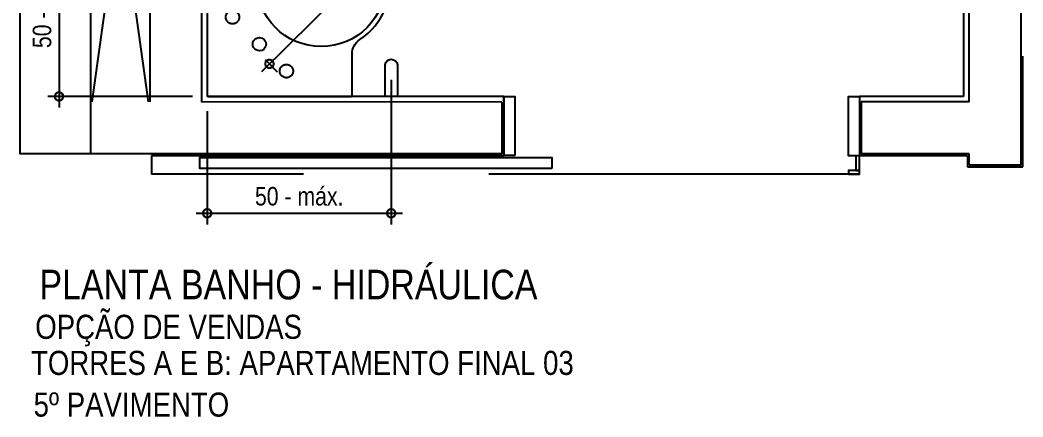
# Model space of a CAD drawing. Header units: metres. Extents: x 3 to 168, y -142 to 28.
# Drawn here: x 112.067 to 114.773, y -81.51 to -80.438 of the extents above; entities that cross this region are included whole.
import ezdxf

# ---------------------------------------------------------------- set-up
doc = ezdxf.new("R2010")
doc.units = ezdxf.units.M
doc.linetypes.add('DASHEDX2', pattern=[1.5, 1, -0.5])
doc.linetypes.add('DASHSPACE', pattern=[30, 12, -18])
for name, color, linetype in [('ARQ-ALV ACAB', 4, 'Continuous'), ('ARQ-ALV OSSO', 5, 'Continuous'), ('ARQ-AUX1', 1, 'Continuous'), ('ARQ-CAX', 1, 'Continuous'), ('ARQ-DIM', 2, 'Continuous'), ('ARQ-HID', 2, 'Continuous'), ('ARQ-PRJ', 7, 'DASHEDX2'), ('ARQ-SIM', 1, 'Continuous'), ('ARQ-TXT', 2, 'Continuous')]:
    doc.layers.add(name, color=color, linetype=linetype)
doc.styles.add('Adesa', font='ARIALN.TTF')
doc.dimstyles.new('ADESA 1-0025', dxfattribs={"dimtxt": 0.05, "dimasz": 0.045, "dimexe": 0.03, "dimexo": 0.04, "dimgap": 0.02, "dimtad": 1, "dimtoh": 1, "dimdec": 0, "dimlfac": 100, "dimzin": 4, "dimtxsty": 'Adesa', "dimblk": 'DOTSMALL', "dimcen": 1, "dimdle": 0.03, "dimclrd": 1, "dimclre": 1, "dimclrt": 256, "dimazin": 1, "dimtm": 1e-09, "dimtfac": 1, "dimtdec": 0, "dimtix": 1, "dimtmove": 2, "dimatfit": 0, "dimldrblk": 'DOTSMALL', "dimfxl": 0.8, "dimtvp": 2, "dimtolj": 1, "dimtzin": 0, "dimarcsym": 0})

# ---------------------------------------------------------------- blocks, each defined once
blk = doc.blocks.new('ARQ-CUBA OP2')
for points in [[(0.3901, -0.0022), (0.3901, -0.1139, 0.250875), (0.4107, -0.1524, -1.226887), (0.1493, -0.4111, 0.253672), (0.1104, -0.3901), (0.0022, -0.3901, -0.414214), (-0.0009, -0.387), (-0.0009, -0.0022, -0.414214), (0.0022, 0.0009), (0.387, 0.0009), (0.3878, 0.0008), (0.3886, 0.0005), (0.3892, 0), (0.3897, -0.0007), (0.39, -0.0014)], [(0.14, -0.122, 1), (0.14, -0.1581, 1)], [(0.3066, -0.1338, 1), (0.3066, -0.4836, 1)], [(0.2615, -0.2384, 1), (0.2615, -0.2847, 1)]]:
    blk.add_lwpolyline(points, format="xyb", close=True)
at = {"ltscale": 0.001202}
blk.add_lwpolyline([(0.3901, -0.0024), (0.3901, -0.0022)], dxfattribs=at)
at = {"linetype": 'DASHSPACE'}
for points in [[(0.2128, -0.0493, 1), (0.2128, -0.0853, 1)], [(0.0673, -0.1948, 1), (0.0673, -0.2308, 1)]]:
    blk.add_lwpolyline(points, format="xyb", close=True, dxfattribs=at)
blk.add_lwpolyline([(0.2615, -0.2284), (0.2564, -0.2288), (0.2513, -0.2301), (0.2489, -0.231), (0.2465, -0.2321), (0.2442, -0.2333), (0.242, -0.2348), (0.2381, -0.2381), (0.2348, -0.2421), (0.232, -0.2466), (0.2309, -0.2489), (0.23, -0.2514), (0.2293, -0.2539), (0.2288, -0.2565), (0.2284, -0.2615), (0.2288, -0.2667), (0.23, -0.2718), (0.232, -0.2766), (0.2348, -0.281), (0.2364, -0.2831), (0.2382, -0.285), (0.2401, -0.2868), (0.2421, -0.2884), (0.2443, -0.2898), (0.2466, -0.2911), (0.2491, -0.2922), (0.254, -0.2938), (0.2591, -0.2946), (0.2643, -0.2945), (0.2695, -0.2937), (0.272, -0.293), (0.2745, -0.292), (0.2768, -0.2909), (0.2791, -0.2896), (0.2813, -0.2881), (0.2834, -0.2865), (0.285, -0.285), (0.2883, -0.281), (0.2911, -0.2766), (0.293, -0.2719), (0.2943, -0.2668), (0.2946, -0.2642), (0.2947, -0.2616), (0.2946, -0.259), (0.2943, -0.2564), (0.2938, -0.2538), (0.293, -0.2513), (0.2921, -0.2488), (0.291, -0.2464), (0.2883, -0.2421), (0.285, -0.2381), (0.281, -0.2348), (0.2766, -0.232), (0.2742, -0.2309), (0.2717, -0.23), (0.2692, -0.2293), (0.2666, -0.2288)], close=True)
blk.add_lwpolyline([(-0.0009, -0.387), (-0.0009, -0.6249)])
at = {"layer": 'ARQ-SIM'}
blk.add_lwpolyline([(0.4791, 0.0009), (0.4791, -0.0843, 0.913215), (0.5121, -0.0843), (0.5121, 0.0009)], format="xyb", dxfattribs=at)
blk = doc.blocks.new('A$C3DDA30F3')
for points in [[(0.03, 0.22), (0, 0.22), (0, 0.21), (0.03, 0.21)], [(0.01, 0.21), (0, 0.21), (0, 0.17), (0.01, 0.17)], [(0.83, 0.205), (1.78, 0.205), (1.78, 0.175), (0.83, 0.175)], [(0, 0.17), (0.03, 0.17), (0.03, 0.01), (0, 0.01)], [(0.93, 0.17), (0.96, 0.17), (0.96, 0.01), (0.93, 0.01)]]:
    blk.add_lwpolyline(points, close=True)
at = {"layer": 'ARQ-PRJ'}
for points in [[(0, 0.22), (1.91, 0.22)], [(1.91, 0.17), (1.91, 0.17), (1.91, 0.22)]]:
    blk.add_lwpolyline(points, dxfattribs=at)
blk = doc.blocks.new('_DotSmall')
at = {"color": 0, "linetype": 'ByBlock', "const_width": 0.5}
blk.add_lwpolyline([(-0.0625, 0, 1), (0.0625, 0, 1)], format="xyb", close=True, dxfattribs=at)
blk = doc.blocks.new('*D368')
at = {"layer": 'ARQ-DIM', "color": 1, "lineweight": -2, "transparency": 16777216}
for p, q in [((113.0684, -80.5995), (113.0684, -80.9895)), ((112.5719, -80.6841), (112.5719, -80.9895)), ((112.5419, -80.9595), (113.0984, -80.9595))]:
    blk.add_line(p, q, dxfattribs=at)
at = {"layer": 'Defpoints', "color": 0, "transparency": 16777216}
for p in [(113.0684, -80.5595), (112.5719, -80.6441), (113.0684, -80.9595)]:
    blk.add_point(p, dxfattribs=at)
at = {"layer": 'ARQ-DIM', "color": 1, "lineweight": -2, "transparency": 16777216, "xscale": 0.045, "yscale": 0.045, "zscale": 0.045, "rotation": 180}
blk.add_blockref('_DotSmall', (112.5719, -80.9595), dxfattribs=at)
at = {"layer": 'ARQ-DIM', "color": 1, "lineweight": -2, "transparency": 16777216, "xscale": 0.045, "yscale": 0.045, "zscale": 0.045}
blk.add_blockref('_DotSmall', (113.0684, -80.9595), dxfattribs=at)
at = {"layer": 'ARQ-DIM', "transparency": 16777216, "insert": (112.8201, -80.9139), "char_height": 0.05, "attachment_point": 5, "style": 'Adesa'}
blk.add_mtext('\\A1;50 - máx.', dxfattribs=at)
blk = doc.blocks.new('*D369')
at = {"layer": 'ARQ-DIM', "color": 1, "lineweight": -2, "transparency": 16777216}
for p, q in [((113.076, -80.2237), (112.7184, -80.5772)), ((113.043, -80.233), (113.0758, -80.2661)), ((112.8972, -80.4004), (113.1797, -80.4004)), ((113.1797, -80.4004), (113.4513, -80.4004)), ((112.7281, -80.5443), (112.7609, -80.5775))]:
    blk.add_line(p, q, dxfattribs=at)
at = {"layer": 'Defpoints', "color": 0, "transparency": 16777216}
for p in [(113.0149, -80.2045), (112.7, -80.5159), (112.7398, -80.5561)]:
    blk.add_point(p, dxfattribs=at)
at = {"layer": 'ARQ-DIM', "color": 1, "lineweight": -2, "transparency": 16777216, "xscale": 0.045, "yscale": 0.045, "zscale": 0.045}
for p, rotation in [((113.0547, -80.2448), 44.67332194255207), ((112.7398, -80.5561), 224.6733219425521)]:
    blk.add_blockref('_DotSmall', p, dxfattribs=dict(at, rotation=rotation))
at = {"layer": 'ARQ-DIM', "transparency": 16777216, "insert": (113.3155, -80.3549), "char_height": 0.05, "attachment_point": 5, "style": 'Adesa'}
blk.add_mtext('\\A1;50 - máx.', dxfattribs=at)
blk = doc.blocks.new('*D370')
at = {"layer": 'ARQ-DIM', "color": 1, "lineweight": -2, "transparency": 16777216}
for p, q in [((112.172, -80.1141), (112.172, -80.6741)), ((112.6156, -80.1441), (112.142, -80.1441)), ((112.5319, -80.6441), (112.142, -80.6441))]:
    blk.add_line(p, q, dxfattribs=at)
at = {"layer": 'Defpoints', "color": 0, "transparency": 16777216}
for p in [(112.6556, -80.1441, -0.0001), (112.172, -80.6441), (112.5719, -80.6441, 0)]:
    blk.add_point(p, dxfattribs=at)
at = {"layer": 'ARQ-DIM', "color": 1, "lineweight": -2, "transparency": 16777216, "xscale": 0.045, "yscale": 0.045, "zscale": 0.045}
for p, rotation in [((112.172, -80.1441), 90), ((112.172, -80.6441), 270)]:
    blk.add_blockref('_DotSmall', p, dxfattribs=dict(at, rotation=rotation))
at = {"layer": 'ARQ-DIM', "transparency": 16777216, "insert": (112.1264, -80.3941), "char_height": 0.05, "width": 0.268666, "attachment_point": 5, "rotation": 90, "style": 'Adesa'}
blk.add_mtext('\\A1;50 - máx.', dxfattribs=at)
blk = doc.blocks.new('AREAS MOLHADAS')
at = {"layer": 'ARQ-ALV ACAB'}
for p, q in [((113.3719, -80.644, 0), (112.5719, -80.6439, 0)), ((114.613, -80.6439, 0), (114.3319, -80.644, 0)), ((113.3719, -80.804), (112.4219, -80.804, 0)), ((114.623, -80.804, 0), (114.3319, -80.804))]:
    blk.add_line(p, q, dxfattribs=at)
for points in [[(112.5719, -79.1206), (112.5719, -80.6439)], [(114.613, -79.1356), (114.613, -80.6439)]]:
    blk.add_lwpolyline(points, dxfattribs=at)
at = {"layer": 'ARQ-ALV ACAB', "elevation": 0}
for points in [[(114.773, -80.8339), (114.773, -80.5357)], [(113.3719, -80.644), (113.3719, -80.8042)], [(114.3319, -80.644), (114.3319, -80.804)], [(114.623, -80.804), (114.623, -80.8339)], [(114.623, -80.8339), (114.773, -80.8339)]]:
    blk.add_lwpolyline(points, dxfattribs=at)
at = {"layer": 'ARQ-ALV OSSO'}
for p, q in [((113.3669, -80.6592, 0), (112.5569, -80.659, 0)), ((114.628, -80.6589, 0), (114.3369, -80.659, 0)), ((113.3669, -80.799), (112.2569, -80.799, 0)), ((114.628, -80.799, 0), (114.3369, -80.799))]:
    blk.add_line(p, q, dxfattribs=at)
at = {"layer": 'ARQ-ALV OSSO', "elevation": 0}
for points in [[(112.4177, -78.9809), (112.4169, -79.5406), (112.2569, -79.5406), (112.2569, -80.799), (112.0669, -80.799), (112.0669, -78.9804), (112.4177, -78.9809)], [(112.5569, -79.1206), (112.5569, -80.6591)], [(112.4169, -79.5406), (112.4169, -80.659)], [(113.3669, -80.6592), (113.3669, -80.7992)], [(114.3369, -80.659), (114.3369, -80.799)], [(114.768, -80.8289), (114.768, -80.7589)], [(114.3469, -80.804), (114.3469, -80.8043)], [(114.628, -80.8289), (114.628, -80.799)], [(114.628, -80.8289), (114.768, -80.8289)]]:
    blk.add_lwpolyline(points, dxfattribs=at)
at = {"layer": 'ARQ-ALV OSSO'}
for points in [[(114.768, -80.7589), (114.768, -78.9809)], [(114.628, -80.6589), (114.628, -79.123)]]:
    blk.add_lwpolyline(points, dxfattribs=at)
at = {"layer": 'ARQ-AUX1', "elevation": 0}
for points in [[(112.2569, -79.5406), (112.4127, -80.659)], [(112.2611, -80.659), (112.4169, -79.5406)]]:
    blk.add_lwpolyline(points, dxfattribs=at)
at = {"layer": 'ARQ-CAX', "rotation": 179.9933788427209}
blk.add_blockref('A$C3DDA30F3', (114.3319, -80.634), dxfattribs=at)
at = {"layer": 'ARQ-HID', "xscale": -1, "rotation": 179.999394241845}
blk.add_blockref('ARQ-CUBA OP2', (112.5728, -80.643, 0), dxfattribs=at)
at = {"layer": 'ARQ-TXT', "ltscale": 0.5, "style": 'Adesa'}
blk.add_text('PLANTA BANHO - HIDRÁULICA', height=0.08, dxfattribs=at).set_placement((112.1191, -81.192, 0))
at = {"layer": 'ARQ-TXT', "style": 'Adesa'}
for s, p in [('OPÇÃO DE VENDAS', (112.1078, -81.2986, 217.9394)), ('TORRES A E B: APARTAMENTO FINAL 03', (112.0964, -81.396, 435.8787)), ('5º PAVIMENTO', (112.1035, -81.5086, 544.8484))]:
    blk.add_text(s, height=0.065, dxfattribs=at).set_placement(p)
at = {"layer": 'ARQ-DIM'}
for base, p1, p2, angle, picture, middle in [((112.172, -80.6441), (112.6556, -80.1441, -0.0001), (112.5719, -80.6441, 0), 90, '*D370', (112.1264, -80.3941)), ((113.0684, -80.9595, 0), (112.5719, -80.6441, 0), (113.0684, -80.5595, 0), 0, '*D368', (112.8201, -80.9139, 0))]:
    dim = blk.add_linear_dim(base=base, p1=p1, p2=p2, angle=angle, text='<> - máx.', dimstyle='ADESA 1-0025', dxfattribs=at)
    dim.commit()
    dim.dimension.update_dxf_attribs({"geometry": picture, "text_midpoint": middle})
dim = blk.add_linear_dim(base=(112.7398, -80.5561, 0), p1=(113.0149, -80.2045, 0), p2=(112.7, -80.5159, 0), angle=224.6733, text='50 - máx.', dimstyle='ADESA 1-0025', override={"dimtmove": 1}, dxfattribs=at)
dim.commit()
dim.dimension.update_dxf_attribs({"geometry": '*D369', "text_midpoint": (113.1997, -80.4004, 0), "dimtype": 129})

msp = doc.modelspace()

# ---------------------------------------------------------------- block references
msp.add_blockref('AREAS MOLHADAS', (0, 0))

doc.saveas('drawing.dxf')
